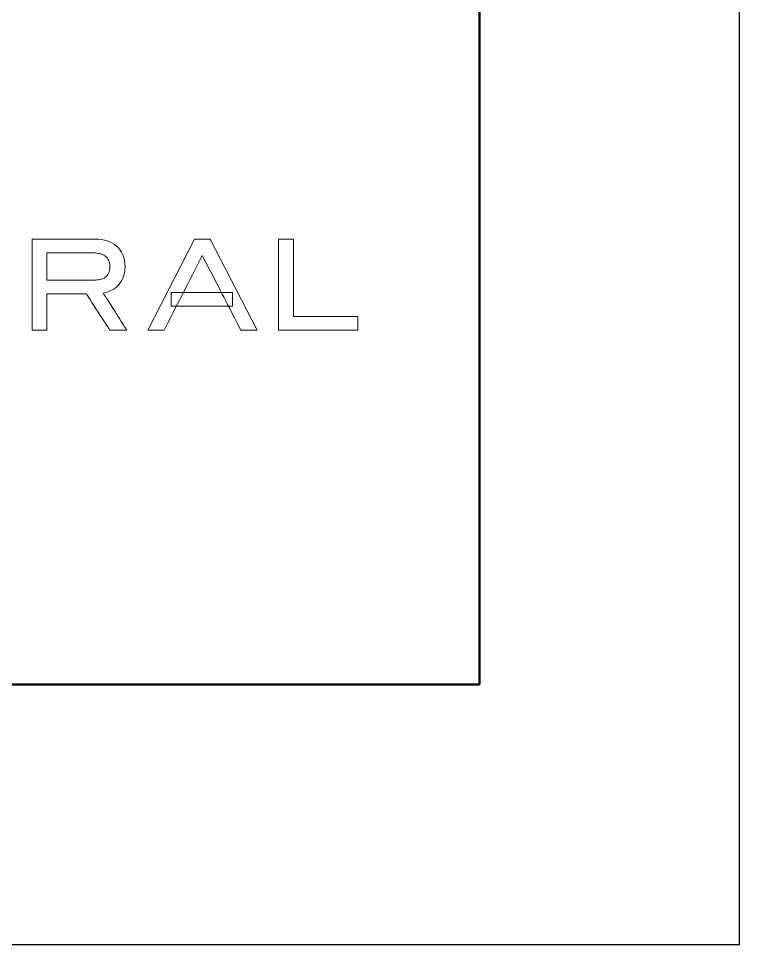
# Model space of a CAD drawing. Header units: millimetres. Extents: x 5341 to 134645, y 2795 to 129189.
# Drawn here: x 133259 to 134645, y 49016 to 50797 of the extents above; entities that cross this region are included whole.
import ezdxf

# ---------------------------------------------------------------- set-up
doc = ezdxf.new("R2010")
doc.units = ezdxf.units.MM
doc.layers.add('peregorodki', color=7, linetype='Continuous', lineweight=20)
doc.layers.add('АР_Рамка', color=7, linetype='Continuous', lineweight=30)

# ---------------------------------------------------------------- blocks, each defined once
blk = doc.blocks.new('ЛОГО 2А')
at = {"layer": 'peregorodki', "color": 242}
for points, knots in [([(16967.871, 23259.936), (16967.871, 23259.936), (16967.871, 23259.936), (16967.871, 23261.104), (16967.871, 23261.104)], [0.53333333, 0.53333333, 0.53333333, 0.53333333, 0.53333334, 0.6, 0.6, 0.6, 0.6]), ([(16967.871, 23261.104), (16967.871, 23261.104), (16967.871, 23261.104), (16968.68, 23261.104), (16968.68, 23261.104)], [0.6, 0.6, 0.6, 0.6, 0.60000001, 0.66666667, 0.66666667, 0.66666667, 0.66666667]), ([(16968.68, 23261.104), (16968.68, 23261.104), (16968.735, 23261.104), (16968.786, 23261.096), (16968.833, 23261.081)], [0.66666667, 0.66666667, 0.66666667, 0.66666667, 0.66666668, 0.73333333, 0.73333333, 0.73333333, 0.73333333]), ([(16968.833, 23261.081), (16968.833, 23261.081), (16968.88, 23261.066), (16968.92, 23261.043), (16968.954, 23261.014)], [0.73333333, 0.73333333, 0.73333333, 0.73333333, 0.73333334, 0.8, 0.8, 0.8, 0.8]), ([(16969.356, 23259.936), (16969.356, 23259.936), (16969.356, 23259.936), (16969.952, 23261.104), (16969.952, 23261.104)], [0.25, 0.25, 0.25, 0.25, 0.25, 0.375, 0.375, 0.375, 0.375]), ([(16969.952, 23261.104), (16969.952, 23261.104), (16969.952, 23261.104), (16970.154, 23261.104), (16970.154, 23261.104)], [0.375, 0.375, 0.375, 0.375, 0.375, 0.5, 0.5, 0.5, 0.5]), ([(16970.154, 23261.104), (16970.154, 23261.104), (16970.154, 23261.104), (16970.754, 23259.936), (16970.754, 23259.936)], [0.5, 0.5, 0.5, 0.5, 0.5, 0.625, 0.625, 0.625, 0.625]), ([(16971.029, 23259.936), (16971.029, 23259.936), (16971.029, 23259.936), (16971.029, 23261.104), (16971.029, 23261.104)], [0.2857143, 0.2857143, 0.2857143, 0.2857143, 0.2857143, 0.4285714, 0.4285714, 0.4285714, 0.4285714]), ([(16971.029, 23261.104), (16971.029, 23261.104), (16971.029, 23261.104), (16971.219, 23261.104), (16971.219, 23261.104)], [0.4285714, 0.4285714, 0.4285714, 0.4285714, 0.4285714, 0.5714286, 0.5714286, 0.5714286, 0.5714286]), ([(16971.219, 23261.104), (16971.219, 23261.104), (16971.219, 23261.104), (16971.219, 23260.113), (16971.219, 23260.113)], [0.5714286, 0.5714286, 0.5714286, 0.5714286, 0.5714286, 0.7142857, 0.7142857, 0.7142857, 0.7142857]), ([(16968.653, 23260.926), (16968.653, 23260.926), (16968.653, 23260.926), (16968.061, 23260.926), (16968.061, 23260.926)], [0.75, 0.75, 0.75, 0.75, 0.75000001, 0.83333333, 0.83333333, 0.83333333, 0.83333333]), ([(16968.061, 23260.926), (16968.061, 23260.926), (16968.061, 23260.926), (16968.061, 23260.578), (16968.061, 23260.578)], [0.8333333, 0.8333333, 0.8333333, 0.8333333, 0.8333333, 1, 1, 1, 1]), ([(16968.737, 23260.917), (16968.737, 23260.917), (16968.711, 23260.923), (16968.683, 23260.926), (16968.653, 23260.926)], [0.66666667, 0.66666667, 0.66666667, 0.66666667, 0.66666668, 0.75, 0.75, 0.75, 0.75]), ([(16968.954, 23261.014), (16968.954, 23261.014), (16968.987, 23260.984), (16969.014, 23260.947), (16969.033, 23260.903)], [0.8, 0.8, 0.8, 0.8, 0.80000001, 0.86666667, 0.86666667, 0.86666667, 0.86666667]), ([(16968.805, 23260.887), (16968.805, 23260.887), (16968.786, 23260.901), (16968.763, 23260.911), (16968.737, 23260.917)], [0.58333333, 0.58333333, 0.58333333, 0.58333333, 0.58333334, 0.66666667, 0.66666667, 0.66666667, 0.66666667]), ([(16968.851, 23260.832), (16968.851, 23260.832), (16968.84, 23260.855), (16968.824, 23260.873), (16968.805, 23260.887)], [0.5, 0.5, 0.5, 0.5, 0.50000001, 0.58333333, 0.58333333, 0.58333333, 0.58333333]), ([(16968.868, 23260.748), (16968.868, 23260.748), (16968.868, 23260.782), (16968.863, 23260.81), (16968.851, 23260.832)], [0.41666667, 0.41666667, 0.41666667, 0.41666667, 0.41666668, 0.5, 0.5, 0.5, 0.5]), ([(16969.033, 23260.903), (16969.033, 23260.903), (16969.053, 23260.859), (16969.062, 23260.808), (16969.062, 23260.75)], [0.8666667, 0.8666667, 0.8666667, 0.8666667, 0.8666667, 1, 1, 1, 1]), ([(16970.545, 23259.936), (16970.545, 23259.936), (16970.301, 23260.412), (16970.321, 23260.373), (16970.052, 23260.893)], [0.75, 0.75, 0.75, 0.75, 0.75, 1, 1, 1, 1]), ([(16968.852, 23260.667), (16968.852, 23260.667), (16968.863, 23260.688), (16968.868, 23260.715), (16968.868, 23260.748)], [0.33333333, 0.33333333, 0.33333333, 0.33333333, 0.33333334, 0.41666667, 0.41666667, 0.41666667, 0.41666667]), ([(16968.66, 23260.578), (16968.66, 23260.578), (16968.689, 23260.578), (16968.716, 23260.58), (16968.741, 23260.586)], [0.08333333, 0.08333333, 0.08333333, 0.08333333, 0.08333334, 0.16666667, 0.16666667, 0.16666667, 0.16666667]), ([(16968.741, 23260.586), (16968.741, 23260.586), (16968.767, 23260.591), (16968.789, 23260.601), (16968.808, 23260.614)], [0.16666667, 0.16666667, 0.16666667, 0.16666667, 0.16666668, 0.25, 0.25, 0.25, 0.25]), ([(16968.808, 23260.614), (16968.808, 23260.614), (16968.826, 23260.627), (16968.841, 23260.645), (16968.852, 23260.667)], [0.25, 0.25, 0.25, 0.25, 0.25000001, 0.33333333, 0.33333333, 0.33333333, 0.33333333]), ([(16968.987, 23260.527), (16968.987, 23260.527), (16968.937, 23260.465), (16968.869, 23260.427), (16968.783, 23260.411)], [0.06666667, 0.06666667, 0.06666667, 0.06666667, 0.06666668, 0.13333333, 0.13333333, 0.13333333, 0.13333333]), ([(16968.567, 23260.4), (16968.567, 23260.4), (16968.567, 23260.4), (16968.061, 23260.4), (16968.061, 23260.4)], [0.33333333, 0.33333333, 0.33333333, 0.33333333, 0.33333334, 0.4, 0.4, 0.4, 0.4]), ([(16968.061, 23260.4), (16968.061, 23260.4), (16968.061, 23260.4), (16968.061, 23259.936), (16968.061, 23259.936)], [0.4, 0.4, 0.4, 0.4, 0.40000001, 0.46666667, 0.46666667, 0.46666667, 0.46666667]), ([(16968.867, 23259.936), (16968.867, 23259.936), (16968.867, 23259.936), (16968.567, 23260.4), (16968.567, 23260.4)], [0.26666667, 0.26666667, 0.26666667, 0.26666667, 0.26666668, 0.33333333, 0.33333333, 0.33333333, 0.33333333]), ([(16968.783, 23260.411), (16968.783, 23260.411), (16968.783, 23260.411), (16969.084, 23259.936), (16969.084, 23259.936)], [0.13333333, 0.13333333, 0.13333333, 0.13333333, 0.13333334, 0.2, 0.2, 0.2, 0.2]), ([(16969.651, 23260.244), (16969.651, 23260.244), (16969.651, 23260.244), (16969.651, 23260.419), (16969.651, 23260.419)], [0.6, 0.6, 0.6, 0.6, 0.6, 1, 1, 1, 1]), ([(16970.44, 23260.419), (16970.44, 23260.419), (16970.44, 23260.419), (16970.44, 23260.244), (16970.44, 23260.244)], [0.2, 0.2, 0.2, 0.2, 0.2, 0.4, 0.4, 0.4, 0.4]), ([(16970.44, 23260.244), (16970.44, 23260.244), (16970.44, 23260.244), (16969.651, 23260.244), (16969.651, 23260.244)], [0.4, 0.4, 0.4, 0.4, 0.4, 0.6, 0.6, 0.6, 0.6]), ([(16971.219, 23260.113), (16971.219, 23260.113), (16971.219, 23260.113), (16972.044, 23260.113), (16972.044, 23260.113)], [0.7142857, 0.7142857, 0.7142857, 0.7142857, 0.7142857, 1, 1, 1, 1]), ([(16968.061, 23259.936), (16968.061, 23259.936), (16968.061, 23259.936), (16967.871, 23259.936), (16967.871, 23259.936)], [0.46666667, 0.46666667, 0.46666667, 0.46666667, 0.46666668, 0.53333333, 0.53333333, 0.53333333, 0.53333333]), ([(16969.084, 23259.936), (16969.084, 23259.936), (16969.084, 23259.936), (16968.867, 23259.936), (16968.867, 23259.936)], [0.2, 0.2, 0.2, 0.2, 0.20000001, 0.26666667, 0.26666667, 0.26666667, 0.26666667]), ([(16969.563, 23259.936), (16969.563, 23259.936), (16969.563, 23259.936), (16969.356, 23259.936), (16969.356, 23259.936)], [0.125, 0.125, 0.125, 0.125, 0.125, 0.25, 0.25, 0.25, 0.25]), ([(16970.754, 23259.936), (16970.754, 23259.936), (16970.754, 23259.936), (16970.545, 23259.936), (16970.545, 23259.936)], [0.625, 0.625, 0.625, 0.625, 0.625, 0.75, 0.75, 0.75, 0.75]), ([(16972.044, 23259.936), (16972.044, 23259.936), (16972.044, 23259.936), (16971.029, 23259.936), (16971.029, 23259.936)], [0.1428571, 0.1428571, 0.1428571, 0.1428571, 0.1428572, 0.2857143, 0.2857143, 0.2857143, 0.2857143])]:
    blk.add_open_spline(points, degree=3, knots=knots, dxfattribs=at)
for points in [[(16970.052, 23260.893), (16969.774, 23260.349), (16969.812, 23260.429), (16969.563, 23259.936)], [(16969.062, 23260.75), (16969.062, 23260.663), (16969.037, 23260.589), (16968.987, 23260.527)], [(16968.061, 23260.578), (16968.061, 23260.578), (16968.66, 23260.578), (16968.66, 23260.578)], [(16969.651, 23260.419), (16969.651, 23260.419), (16970.44, 23260.419), (16970.44, 23260.419)], [(16972.044, 23260.113), (16972.044, 23260.113), (16972.044, 23259.936), (16972.044, 23259.936)]]:
    blk.add_open_spline(points, degree=3, dxfattribs=at)

msp = doc.modelspace()

# ---------------------------------------------------------------- linework, layer by layer
at = {"layer": 'АР_Рамка'}
for p, q in [((134644.5, 49016.3), (134644.5, 91016.3)), ((134644.5, 49016.3), (134644.5, 70016.3)), ((75244.5, 49016.3), (134644.5, 49016.3))]:
    msp.add_line(p, q, dxfattribs=at)
at = {"layer": 'АР_Рамка', "lineweight": 50}
msp.add_lwpolyline([(134144.5, 49516.3), (77244.5, 49516.3), (77244.5, 90516.3), (134144.5, 90516.3), (134144.5, 49516.3)], close=True, dxfattribs=at)

# ---------------------------------------------------------------- block references
at = {"layer": 'АР_Рамка', "xscale": 150, "yscale": 150, "zscale": 150}
msp.add_blockref('ЛОГО 2А', (-2411895.8, -3438792.9), dxfattribs=at)

doc.saveas('drawing.dxf')
